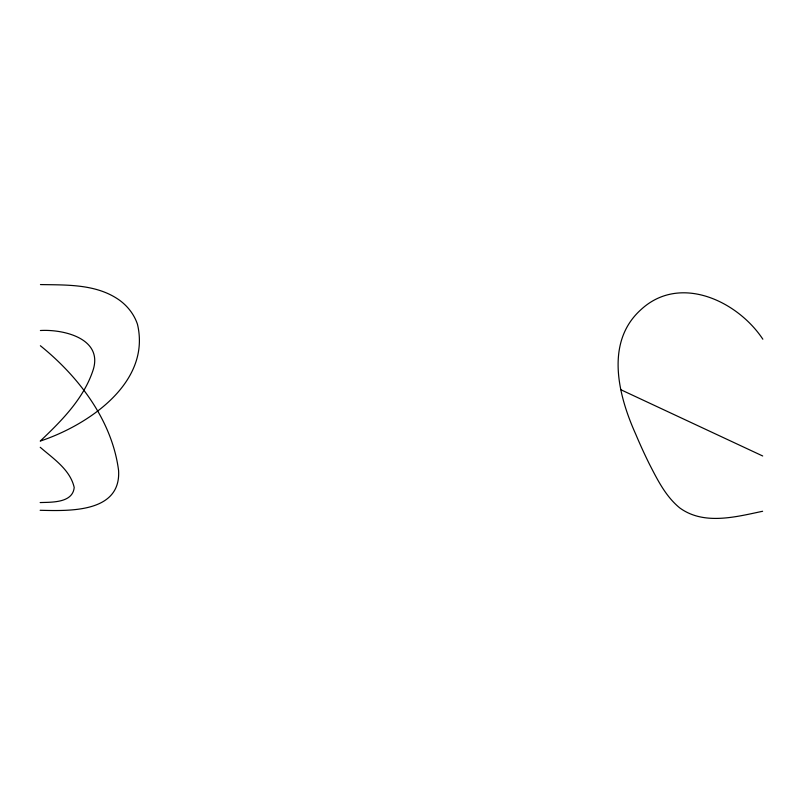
<?xml version="1.0" encoding="UTF-8"?>
<svg xmlns="http://www.w3.org/2000/svg" width="803" height="803" viewBox="0 0 803 803"><rect width="100%" height="100%" fill="white"/><g stroke="black" fill="none" stroke-linecap="round" stroke-linejoin="round"><path stroke-width="1.2" d="M762.619 511.27C735.919 516.881 703.87 525.553 679.729 507.897C665.687 496.425 657.476 479.782 649.336 463.973A627.785 560.353 3.1 0 1 635.765 434.272C618.32 395.568 604.699 342.208 640.985 309.627C679.76 273.703 737.455 300.854 762.85 339.207M40.16 502.568C51.864 502.136 72.682 503.079 74.207 487.501C70.192 469.625 53.279 458.633 40.23 447.291M40.15 510.286C69.148 510.979 121.032 512.976 118.593 470.608C112.169 420.491 78.794 376.737 40.371 345.732M40.451 284.573C67.342 285.045 96.902 283.911 119.808 300.422A54.413 48.571 3.1 0 1 137.474 324.312C151.275 382.8 87.949 425.269 40.24 441.078C61.389 421.023 83.181 399.201 92.787 371.016C104.009 338.816 64.039 329.11 40.391 330.515M621.05 389.826L762.699 455.984"/></g></svg>
